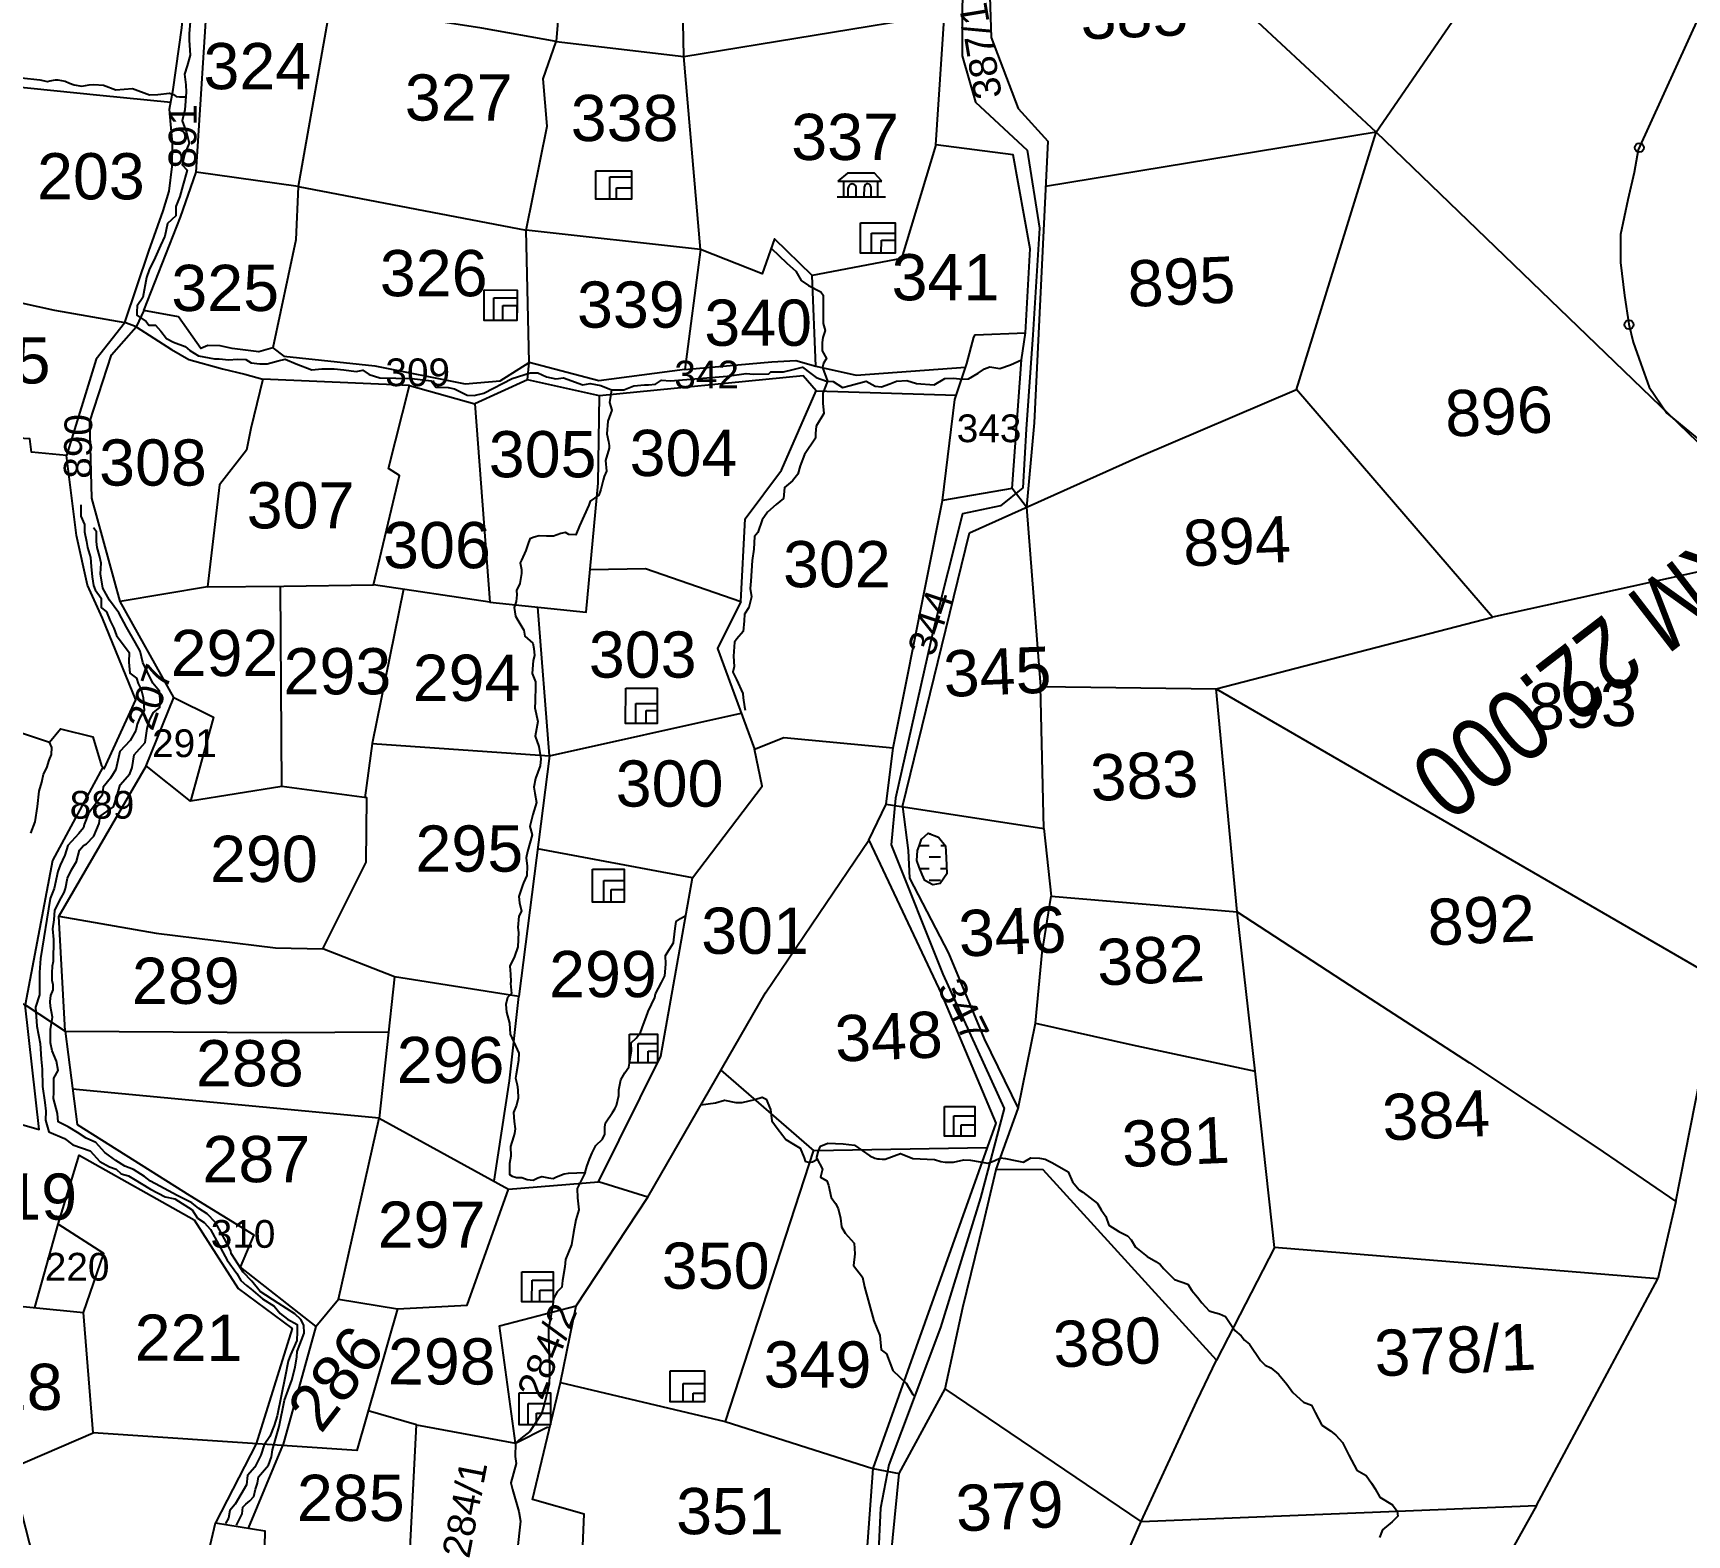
# Model space of a CAD drawing. Header units: inches. Extents: x 304037 to 460575, y 1453943 to 1639883.
# Drawn here: x 327772 to 328692, y 1603326 to 1604162 of the extents above; entities that cross this region are included whole.
import ezdxf

# ---------------------------------------------------------------- set-up
doc = ezdxf.new("R2010")
doc.units = ezdxf.units.IN
doc.header["$MEASUREMENT"] = 0
doc.header["$PDMODE"] = 33
doc.header["$PDSIZE"] = 5
doc.linetypes.add('ACAD_ISO02W100', pattern=[15, 12, -3])
for name, color, linetype in [('cahnige', 6, 'Continuous'), ('CARTTRACK', 30, 'ACAD_ISO02W100'), ('NALA', 4, 'Continuous'), ('SQUAREWELL', 5, 'Continuous'), ('SURVEY_BND', 7, 'Continuous'), ('SURVEY_NO', 7, 'Continuous'), ('VILLAGE_AREA', 1, 'Continuous'), ('WATER_BODY', 4, 'Continuous'), ('zz', 7, 'Continuous')]:
    doc.layers.add(name, color=color, linetype=linetype)
doc.styles.add('ARIALN', font='ARIALN.TTF')
doc.styles.get("Standard").update_dxf_attribs({"font": 'arial.ttf'})

# ---------------------------------------------------------------- blocks, each defined once
blk = doc.blocks.new('raji')
at = {"layer": 'VILLAGE_AREA', "linetype": 'ByBlock'}
for points in [[(0.2413, 0.0848), (0.2013, 0.1275), (0.0547, 0.1275), (0.0028, 0.0848)], [(0, 0), (0.2596, 0)], [(0.0028, 0.0848), (0.2413, 0.0848)], [(0.0358, 0), (0.0358, 0.0834)], [(0.0593, 0.0038), (0.0593, 0.0486)], [(0.1018, 0), (0.1018, 0.048)], [(0.146, 0), (0.146, 0.0555)], [(0.1814, 0.0531), (0.1814, 0)], [(0.2175, 0.0848), (0.2175, 0)]]:
    blk.add_lwpolyline(points, dxfattribs=at)
for centre, radius, start, end in [((0.0806, 0.048), 0.0212, 359.9131, 180.0869), ((0.1636, 0.0526), 0.0178, 1.52005, 170.78734)]:
    blk.add_arc(centre, radius, start, end, dxfattribs=at)
blk = doc.blocks.new('KALUVOYA')
at = {"layer": 'WATER_BODY', "linetype": 'ByBlock'}
h = blk.add_hatch(dxfattribs=at)
h.set_pattern_fill('DASH', color=256, scale=5, angle=180, style=0)
h.set_pattern_definition([(180, (-590.302, -65.8843), (-0.625, -0.625), [0.625, -0.625])])
h.paths.add_polyline_path([(-144.849, 11.613), (-144.883, 12.246), (-145.268, 12.721), (-145.811, 12.936), (-146.185, 12.608), (-146.296, 12.259), (-146.4, 11.997), (-146.412, 11.737), (-146.423, 11.454), (-146.299, 11.092), (-146.14, 10.696), (-146.004, 10.379), (-145.574, 10.142), (-145.177, 10.221), (-144.803, 10.741)])
at = {"layer": 'CARTTRACK', "linetype": 'ByBlock'}
blk.add_lwpolyline([(-143.998, 60.707), (-144.01, 54.962), (-143.277, 52.463), (-140.487, 49.874), (-139.813, 45.655), (-140.181, 39.881), (-140.535, 34.781), (-140.709, 31.609), (-141.929, 30.641), (-143.982, 30.204), (-145.544, 23.967), (-147.587, 14.828), (-147.818, 12.313), (-145.02, 5.312), (-141.702, -1.957), (-142.987, -6.778), (-145.136, -13.799), (-147.933, -21.227), (-148.375, -23.568), (-148.75, -31.68)], dxfattribs=at)
at = {"layer": 'NALA', "linetype": 'ByBlock'}
for points in [[(-185.734, 56.802), (-185.797, 56.141), (-185.797, 55.795), (-185.735, 54.985), (-185.908, 54.403), (-186.05, 53.947), (-185.971, 53.38), (-185.955, 52.971), (-186.018, 52.027), (-186.163, 51.428), (-185.931, 50.8), (-185.798, 50.216), (-186.042, 49.606), (-186.174, 49.055), (-185.898, 48.757), (-186.141, 47.938), (-186.296, 47.343), (-186.505, 46.791), (-186.516, 46.284), (-186.958, 45.883), (-187.102, 45.199), (-187.345, 44.681), (-187.621, 44.037), (-187.952, 43.376), (-188.085, 42.957), (-188.295, 41.872), (-188.593, 41.42), (-188.615, 41.1), (-188.615, 40.913), (-188.118, 40.571), (-187.964, 40.384), (-187.6, 40.384), (-187.313, 40.053), (-187.015, 39.667), (-186.639, 39.468), (-185.999, 39.226), (-185.745, 39.016), (-185.277, 38.722), (-184.412, 38.567), (-184.169, 38.557), (-183.634, 38.509), (-183.187, 38.548), (-182.72, 38.528), (-182.428, 38.344), (-181.972, 38.295), (-181.563, 38.295), (-180.98, 38.451), (-180.601, 38.548), (-180.004, 38.293), (-179.149, 37.973), (-178.614, 38.031), (-177.943, 38.031), (-177.418, 37.963), (-176.757, 37.885), (-176.388, 37.953), (-176.048, 37.711), (-175.474, 37.536), (-173.74, 37.506), (-172.71, 37.37), (-172.457, 37.04), (-171.777, 37.01), (-171.436, 36.943), (-170.756, 36.612), (-170.377, 36.593), (-169.862, 36.719), (-168.322, 37.505), (-167.359, 37.806), (-166.941, 37.806), (-166.465, 37.593), (-165.969, 37.486), (-165.551, 37.554), (-164.494, 37.165), (-164.115, 37.242), (-163.532, 37.126), (-162.949, 36.902), (-162.288, 36.902), (-161.753, 37.116), (-161.17, 37.174), (-160.956, 37.174), (-160.577, 37.213), (-160.256, 37.417), (-159.76, 37.378), (-156.703, 37.641), (-155.682, 37.786), (-155.283, 37.757), (-154.457, 37.777), (-154.34, 37.884), (-153.99, 37.884), (-153.65, 37.874), (-153.125, 38.01), (-152.62, 38.136), (-152.182, 37.796), (-151.881, 37.573), (-151.327, 37.369), (-150.977, 37.349), (-150.471, 37.039), (-150.044, 37.146), (-149.181, 37.379), (-148.695, 37.097), (-148.354, 37.078), (-147.907, 37.233), (-147.538, 37.369), (-146.984, 37.408), (-146.469, 37.252), (-145.516, 37.175), (-144.933, 37.524), (-144.456, 37.534), (-143.99, 37.485), (-143.659, 37.505), (-143.124, 37.806), (-142.794, 38.049), (-142.502, 38.155), (-141.955, 38.071), (-141.381, 38.265), (-140.788, 38.527)], [(-194.858, 53.746), (-193.86, 53.634), (-193.457, 53.554), (-193.325, 53.597), (-193.022, 53.634), (-192.885, 53.65), (-192.492, 53.57), (-192.259, 53.454), (-192.01, 53.374), (-191.6, 53.3), (-191.192, 53.369), (-190.942, 53.395), (-190.433, 53.347), (-189.76, 53.109), (-188.852, 53.178), (-187.93, 52.834), (-187.49, 52.845), (-186.851, 52.928), (-186.634, 52.859), (-186.496, 52.748), (-186.321, 52.732), (-186.178, 52.732), (-186.029, 52.732), (-185.971, 52.728)], [(-154.324, 44.563), (-153.472, 43.76), (-152.997, 43.315), (-152.697, 42.822), (-152.3, 42.541), (-151.641, 42.212), (-151.515, 42.018), (-151.505, 40.938), (-151.505, 40.492), (-151.408, 40.115), (-151.524, 39.728), (-151.573, 39.457), (-151.563, 39.022), (-151.34, 38.591), (-151.486, 38.35), (-151.54, 38.104), (-151.273, 37.366), (-151.523, 36.717), (-151.535, 36.192), (-151.482, 35.619), (-151.888, 34.947), (-151.925, 34.541), (-151.918, 34.294), (-152.512, 33.399), (-152.76, 32.791), (-152.873, 32.34), (-153.158, 31.98), (-153.595, 31.631), (-153.655, 31.023), (-154.046, 30.708), (-154.519, 30.295), (-154.797, 29.867), (-155.046, 29.193), (-155.226, 28.976), (-155.256, 28.285), (-155.346, 27.67), (-155.406, 26.548), (-155.444, 26.158), (-155.369, 25.715), (-155.529, 25.127), (-155.757, 24.765), (-155.765, 24.412), (-155.824, 23.84), (-156.17, 23.444), (-156.296, 23.259), (-156.353, 22.498), (-156.31, 21.948), (-156.384, 21.641), (-156.187, 21.247), (-155.838, 20.478), (-155.828, 20.255), (-155.759, 19.756), (-155.709, 19.578)], [(-162.949, 36.902), (-163.052, 36.216), (-162.935, 35.8), (-163.159, 35.204), (-163.199, 34.519), (-163.114, 34.108), (-163.07, 33.889), (-163.07, 33.741), (-163.266, 33.076), (-163.222, 32.504), (-163.342, 32.209), (-163.401, 32.017), (-163.535, 31.504), (-163.633, 31.205), (-164.099, 30.874), (-164.166, 30.66), (-164.68, 29.535), (-164.88, 29.063), (-165.252, 29.07), (-165.44, 29.177), (-165.691, 29.127), (-166.092, 28.977), (-166.464, 28.977), (-166.851, 28.999), (-167.13, 28.934), (-167.367, 28.833), (-167.467, 28.532), (-167.575, 28.21), (-167.812, 27.692), (-167.89, 27.542), (-167.819, 27.184), (-167.804, 26.97), (-167.897, 26.426), (-168.084, 26.043), (-168.063, 25.807), (-168.106, 25.45), (-168.206, 25.121), (-168.141, 24.656), (-167.955, 24.356), (-167.69, 23.894), (-167.626, 23.579), (-167.189, 23.193), (-167.139, 22.907), (-167.103, 22.535), (-167.175, 22.256), (-167.232, 21.564), (-167.053, 21.106), (-167.06, 20.684), (-167.06, 20.262), (-167.067, 20.048), (-167.082, 19.698), (-166.931, 18.964), (-167.06, 18.163), (-166.874, 17.606), (-166.759, 16.95), (-166.802, 16.571), (-167.046, 15.884), (-167.132, 15.405), (-167.082, 15.083), (-166.996, 14.586), (-167.189, 13.935), (-167.354, 13.291), (-167.218, 12.841), (-167.483, 11.932), (-167.545, 11.595), (-167.5, 11.146), (-167.522, 10.64), (-167.696, 10.241), (-167.747, 10.095), (-167.944, 9.506), (-167.916, 9.164), (-167.809, 8.697), (-167.939, 8.439), (-168.006, 7.823), (-167.956, 7.548), (-167.99, 6.784), (-168.17, 6.251), (-168.423, 5.731), (-168.395, 5.292), (-168.372, 4.877), (-168.4, 4.798), (-168.339, 4.261), (-168.552, 4.031), (-168.637, 3.66), (-168.609, 3.25), (-168.44, 2.651), (-168.406, 2.056), (-167.934, 1.024), (-167.962, 0.63), (-168.091, -0.105), (-168.119, -0.325), (-168.024, -0.695), (-167.984, -0.965), (-167.973, -1.4), (-168.063, -1.777), (-168.226, -2.181), (-168.192, -2.678), (-168.142, -3.066), (-168.164, -3.313), (-168.232, -3.493), (-168.384, -4.024), (-168.367, -4.535), (-168.446, -4.945), (-168.44, -5.538), (-168.288, -5.622), (-168.058, -5.7), (-167.765, -5.7), (-167.49, -5.796), (-167.158, -5.835), (-166.916, -5.717), (-166.691, -5.65), (-166.337, -5.723), (-166.072, -5.751), (-165.943, -5.678), (-165.718, -5.594), (-165.487, -5.504), (-165.246, -5.465), (-164.345, -5.43), (-164.255, -5.093), (-164.125, -4.699), (-163.968, -4.368), (-163.777, -3.969), (-163.415, -3.624), (-163.28, -3.343), (-163.28, -2.978), (-163.246, -2.736), (-162.875, -2.173), (-162.746, -1.987), (-162.656, -1.796), (-162.537, -1.26), (-162.537, -0.962), (-162.424, -0.417), (-162.211, -0.035), (-162.001, 0.272), (-161.852, 1.132), (-161.864, 1.584), (-161.603, 1.844), (-161.366, 2.149), (-161.208, 2.601), (-161.049, 2.985), (-160.947, 3.29), (-160.584, 4.043), (-160.562, 4.246), (-160.222, 4.845), (-160.042, 5.206), (-159.996, 5.839), (-160.019, 6.313), (-159.577, 6.996), (-159.566, 7.166), (-159.486, 7.776), (-159.441, 8.16), (-159.204, 8.318), (-158.921, 8.473)], [(-191.641, 30.66), (-191.639, 30.053), (-191.441, 29.598), (-191.441, 29.202), (-191.324, 28.678), (-191.278, 28.352), (-191.114, 27.815), (-191.067, 27.321), (-191.021, 26.774), (-190.951, 26.308), (-190.857, 26.075), (-190.531, 25.62), (-190.53, 25.115), (-190.239, 24.881), (-190.04, 24.392), (-189.842, 23.996), (-189.702, 23.6), (-189.014, 22.679), (-189.036, 22.161), (-188.978, 21.567), (-188.616, 21.287), (-188.523, 21.007), (-188.371, 20.681), (-188.266, 20.238), (-188.208, 19.544), (-188.441, 19.148), (-188.581, 18.798), (-188.651, 18.46), (-188.966, 17.912), (-189.526, 17.318), (-189.737, 16.344), (-190.028, 15.878), (-190.028, 15.878), (-190.413, 15.388), (-190.472, 14.957), (-191.219, 13.974), (-191.44, 13.38), (-191.475, 13.205), (-191.732, 12.89), (-192.327, 12.235), (-192.491, 11.722), (-192.736, 11.175), (-192.864, 10.837), (-193.062, 9.916), (-193.272, 9.38), (-193.796, 6.128), (-193.858, 5.376), (-193.858, 4.79), (-193.858, 4.163), (-194.068, 3.494), (-194.005, 2.47), (-193.817, 1.524), (-193.754, 0.687), (-193.712, 0.144), (-193.691, -0.797), (-193.564, -1.663), (-193.505, -2.117), (-193.52, -2.615), (-193.344, -3.245), (-192.493, -3.611), (-192.053, -3.948), (-191.113, -4.278), (-190.585, -4.849), (-190.072, -5.142), (-189.705, -5.259), (-189.441, -5.508), (-189.045, -5.625), (-188.767, -5.787), (-187.843, -6.343), (-187.051, -6.753), (-186.538, -6.87), (-185.597, -7.448), (-185.304, -7.903), (-184.937, -8.137), (-184.6, -8.518), (-183.703, -10.18), (-183.175, -10.897), (-182.969, -11.278), (-182.647, -11.542), (-182.412, -11.718), (-181.796, -12.26), (-181.166, -12.67), (-180.828, -13.065), (-180.433, -13.358), (-179.916, -13.647), (-179.916, -14.057), (-179.938, -14.525), (-180.125, -14.97), (-180.269, -15.287), (-180.391, -15.632), (-180.559, -16.458), (-180.983, -18.597), (-181.148, -19.113), (-181.396, -19.711), (-181.686, -20.165), (-181.872, -20.723), (-182.195, -21.367), (-182.6, -21.813), (-182.641, -22.33), (-183.26, -23.373), (-183.544, -23.708), (-183.615, -24.133), (-183.788, -24.409)], [(-183.179, -24.5), (-182.885, -23.893), (-182.844, -23.528), (-182.682, -23.376), (-182.469, -23.183), (-182.256, -22.95), (-182.154, -22.565), (-182.053, -22.231), (-182.002, -21.886), (-181.453, -21.264), (-181.301, -20.808), (-181.24, -20.423), (-180.875, -19.176), (-180.6, -17.743), (-180.204, -16.666), (-180.022, -15.956), (-179.931, -15.409), (-179.91, -15.115), (-179.534, -14.129), (-179.555, -13.683), (-179.717, -13.379), (-180.042, -13.085), (-180.934, -12.497), (-181.919, -11.872), (-182.366, -11.314), (-182.832, -10.828), (-183.248, -10.18), (-183.482, -9.825), (-183.502, -9.683), (-183.644, -9.389), (-184.325, -8.136), (-184.791, -7.68), (-185.228, -7.386), (-185.613, -7.082), (-186.407, -6.685), (-187.34, -6.178), (-187.847, -5.915), (-188.172, -5.651), (-188.77, -5.286), (-189.23, -5.091), (-189.717, -4.787), (-190.315, -4.351), (-190.812, -3.814), (-191.33, -3.581), (-191.786, -3.277), (-192.293, -2.973), (-192.841, -2.699), (-192.884, -2.258), (-193.087, -1.437), (-193.067, -1.113), (-193.077, -0.718), (-193.077, -0.343), (-192.843, 0.067), (-192.934, 0.584), (-193.158, 1.141), (-193.259, 1.577), (-193.249, 2.297), (-193.147, 2.965), (-193.259, 3.538), (-193.269, 3.802), (-193.249, 4.126), (-193.117, 4.44), (-193.107, 4.714), (-193.168, 4.937), (-193.168, 5.342), (-193.158, 5.737), (-193.097, 5.98), (-193.081, 7.159), (-193.13, 7.726), (-193.065, 8.212), (-193.032, 8.747), (-192.691, 9.412), (-192.529, 9.704), (-192.448, 9.915), (-192.35, 10.473), (-192.123, 10.927), (-191.863, 11.381), (-191.701, 11.997), (-191.473, 12.241), (-191.311, 12.338), (-190.921, 12.743), (-190.629, 13.44), (-190.581, 13.829), (-189.866, 14.339), (-189.671, 14.89), (-189.492, 15.523), (-188.973, 16.122), (-188.843, 16.463), (-188.746, 17.144), (-188.143, 17.816), (-188.046, 18.578), (-187.9, 19.048), (-187.705, 19.437), (-187.364, 19.697), (-187.332, 20.135), (-187.381, 20.589), (-187.737, 21.017), (-188.046, 21.649), (-188.273, 22.136), (-188.419, 22.752), (-188.679, 23.206), (-189.166, 24.049), (-189.572, 24.816), (-190.075, 25.513), (-190.448, 26.161), (-190.578, 26.923), (-190.537, 27.512), (-190.626, 27.907), (-190.753, 28.352), (-190.779, 28.684), (-190.779, 29.206), (-190.945, 29.41)], [(-194.332, 12.905), (-194.098, 13.514), (-193.973, 14.357), (-193.879, 15.184), (-193.738, 15.668), (-193.645, 16.09), (-193.456, 16.439), (-193.331, 16.86), (-193.206, 17.157), (-193.191, 17.547), (-193.33, 17.832)], [(-158.093, -1.767), (-157.305, -1.651), (-156.823, -1.516), (-156.206, -1.634), (-155.859, -1.634), (-155.172, -1.471), (-154.786, -1.347), (-154.575, -1.449), (-154.338, -2.006), (-154.262, -2.631), (-153.974, -3.019), (-153.662, -3.424), (-153.501, -3.635), (-153.087, -3.88), (-152.722, -4.094), (-152.511, -4.617), (-152.452, -4.811), (-152.229, -4.883), (-152.054, -4.837), (-151.835, -4.718), (-151.826, -4.592), (-151.734, -4.239), (-151.632, -3.984), (-151.226, -3.823), (-150.398, -3.874), (-149.797, -3.933), (-148.964, -4.508), (-148.691, -4.639), (-148.545, -4.679), (-148.432, -4.682), (-148.292, -4.685), (-148.234, -4.688), (-148.13, -4.7), (-147.312, -4.382), (-146.633, -4.657), (-145.458, -4.715), (-145.125, -4.814), (-144.896, -4.861), (-144.44, -4.861), (-143.873, -4.733), (-143.522, -4.744), (-142.584, -4.903), (-142.25, -4.787), (-141.904, -4.623), (-141.625, -4.646), (-141.022, -4.787), (-140.648, -4.857), (-140.262, -4.623), (-139.788, -4.629), (-139.49, -4.687), (-139.093, -4.886), (-138.243, -5.377), (-138.003, -5.909), (-137.64, -6.341), (-137.441, -6.475), (-136.662, -7.08), (-136.458, -7.431), (-136.206, -7.793), (-136.041, -8.258), (-135.497, -8.597), (-135.03, -8.836), (-134.825, -9.052), (-134.597, -9.45), (-133.976, -9.943), (-133.49, -10.212), (-133.262, -10.381), (-133.058, -10.62), (-132.485, -11.187), (-131.769, -11.442), (-131.547, -11.786), (-131.249, -12.143), (-131.015, -12.458), (-130.617, -12.89), (-130.447, -12.943), (-130.062, -13.048), (-129.728, -13.188), (-129.23, -13.944), (-128.891, -14.237), (-128.698, -14.464), (-128.435, -14.68), (-127.842, -15.56), (-127.585, -15.817), (-127.281, -15.957), (-126.86, -16.313), (-126.414, -16.855), (-126.092, -17.305), (-125.508, -17.819), (-125.081, -17.982), (-124.888, -18.38), (-124.512, -19.061), (-124.056, -19.377), (-123.758, -19.599), (-123.407, -20.002), (-123.331, -20.136), (-123.056, -20.679), (-122.622, -21.5), (-122.125, -21.775), (-121.839, -22.19), (-121.64, -22.499), (-121.388, -22.949), (-120.69, -23.368), (-120.442, -23.712), (-120.409, -23.987), (-120.707, -24.28), (-121.228, -24.718), (-121.392, -25.138)], [(-151.83, -4.655), (-151.523, -5.236), (-151.625, -5.672), (-151.29, -5.861), (-151.189, -6.094), (-151.043, -6.762), (-150.825, -7.097), (-150.665, -7.358), (-150.548, -7.881), (-150.49, -8.346), (-150.286, -8.695), (-149.806, -9.233), (-149.763, -9.814), (-149.833, -10.44), (-149.361, -11.068), (-149.24, -11.603), (-148.746, -13.438), (-148.415, -14.237), (-148.335, -15.002), (-148.049, -15.219), (-147.718, -16.121), (-146.992, -16.799), (-146.632, -17.415), (-146.535, -17.513)], [(-164.345, -5.43), (-164.79, -6.296), (-164.755, -6.786), (-164.693, -7.452), (-164.851, -7.987), (-164.974, -8.675), (-165.079, -9.332), (-165.413, -10.121), (-165.448, -10.524), (-165.58, -11.264), (-165.606, -11.623), (-165.852, -11.877), (-166.062, -12.245), (-166.088, -12.587), (-166.211, -13.301), (-166.334, -13.853), (-166.334, -14.143), (-166.273, -15.944), (-166.273, -16.356), (-166.282, -16.855), (-166.519, -17.849), (-166.694, -18.471), (-167.328, -19.431), (-167.817, -19.804), (-168.113, -20.065), (-168.122, -20.775), (-168.076, -21.156), (-168.359, -22.202), (-168.275, -22.561), (-167.924, -23.764), (-167.833, -24.275), (-168.017, -25.916)]]:
    blk.add_lwpolyline(points, dxfattribs=at)
at = {"layer": 'SQUAREWELL', "linetype": 'ByBlock'}
for points in [[(-163.799, 48.743), (-161.871, 48.743), (-161.871, 47.209), (-163.799, 47.209)], [(-163.058, 48.408), (-161.871, 48.408), (-161.871, 47.209), (-163.058, 47.209)], [(-162.681, 47.822), (-161.871, 47.822), (-161.871, 47.209), (-162.681, 47.209)], [(-149.5, 45.941), (-147.629, 45.941), (-147.629, 44.289), (-149.5, 44.289)], [(-148.897, 45.386), (-147.629, 45.386), (-147.629, 44.289), (-148.897, 44.289)], [(-148.371, 45), (-147.629, 45), (-147.629, 44.289), (-148.371, 44.289)], [(-169.832, 42.293), (-168.064, 42.293), (-168.064, 40.64), (-169.832, 40.64)], [(-169.323, 41.869), (-168.064, 41.869), (-168.064, 40.64), (-169.323, 40.64)], [(-168.828, 41.459), (-168.064, 41.459), (-168.064, 40.64), (-168.828, 40.64)], [(-162.176, 20.765), (-160.479, 20.765), (-160.479, 18.851), (-162.176, 18.851)], [(-161.622, 19.937), (-160.479, 19.937), (-160.479, 18.851), (-161.622, 18.851)], [(-161.074, 19.566), (-160.479, 19.566), (-160.479, 18.851), (-161.074, 18.851)], [(-163.969, 10.976), (-162.248, 10.976), (-162.248, 9.193), (-163.969, 9.193)], [(-163.353, 10.361), (-162.248, 10.361), (-162.248, 9.193), (-163.353, 9.193)], [(-162.949, 9.873), (-162.248, 9.873), (-162.248, 9.193), (-162.949, 9.193)], [(-161.958, 2.053), (-160.444, 2.053), (-160.444, 0.504), (-161.958, 0.504)], [(-161.487, 1.556), (-160.444, 1.556), (-160.444, 0.504), (-161.487, 0.504)], [(-160.955, 1.142), (-160.444, 1.142), (-160.444, 0.504), (-160.955, 0.504)], [(-144.928, -1.84), (-143.293, -1.84), (-143.293, -3.446), (-144.928, -3.446)], [(-144.427, -2.34), (-143.293, -2.34), (-143.293, -3.446), (-144.427, -3.446)], [(-144.028, -2.835), (-143.293, -2.835), (-143.293, -3.446), (-144.028, -3.446)], [(-167.777, -10.799), (-166.075, -10.799), (-166.075, -12.416), (-167.777, -12.416)], [(-167.22, -11.247), (-166.075, -11.247), (-166.075, -12.416), (-167.22, -12.416)], [(-166.789, -11.794), (-166.075, -11.794), (-166.075, -12.416), (-166.789, -12.416)], [(-159.749, -16.15), (-157.89, -16.15), (-157.89, -17.825), (-159.749, -17.825)], [(-159.042, -16.836), (-157.89, -16.836), (-157.89, -17.825), (-159.042, -17.825)], [(-167.905, -17.344), (-166.224, -17.344), (-166.224, -19.077), (-167.905, -19.077)], [(-158.508, -17.353), (-157.89, -17.353), (-157.89, -17.825), (-158.508, -17.825)], [(-167.416, -17.917), (-166.224, -17.917), (-166.224, -19.077), (-167.416, -19.077)], [(-166.973, -18.443), (-166.224, -18.443), (-166.224, -19.077), (-166.973, -19.077)]]:
    blk.add_lwpolyline(points, close=True, dxfattribs=at)
at = {"layer": 'SURVEY_BND', "linetype": 'ByBlock'}
for points in [[(-159.052, 54.919), (-144.963, 57.245), (-144.779, 68.998), (-142.899, 69.764), (-141.123, 79.268), (-140.203, 89.703), (-140.297, 90.476), (-139.396, 93.474), (-138.311, 97.737), (-137.347, 101.609), (-132.048, 100.768), (-131.054, 103.193), (-121.955, 102.811), (-116.142, 102.148), (-114.78, 113.827), (-114.038, 121.297), (-134.401, 121.134)], [(-121.632, 50.858), (-99.465, 83.147), (-96.223, 88.635), (-105.943, 94.711), (-116.142, 102.148)], [(-132.048, 100.768), (-134.947, 84.31), (-136.904, 69.628), (-142.899, 69.764), (-142.441, 55.967), (-140.974, 52.125), (-139.381, 50.367), (-140.097, 35.132), (-140.511, 30.574), (-141.285, 31.577), (-145.051, 30.917), (-144.387, 36.394), (-143.747, 38.328), (-143.36, 39.751), (-143.288, 39.884), (-140.571, 39.994), (-140.324, 44.543), (-141.246, 49.619), (-145.428, 50.153), (-144.963, 57.245)], [(-121.632, 50.858), (-134.432, 62.756), (-136.904, 69.628)], [(-165.949, 55.731), (-169.981, 56.443), (-174.068, 57.071), (-175.535, 57.254), (-177.448, 58.066), (-176.294, 64.694), (-175.899, 66.675), (-174.779, 68.362)], [(-166.908, 67.781), (-166.024, 64.818), (-165.252, 64.366), (-165.949, 55.731), (-159.052, 54.919), (-159.337, 68.674)], [(-185.731, 61.839), (-190.003, 61.981), (-196.865, 62.811), (-197.919, 54.677), (-196.199, 54.083), (-195.592, 53.317), (-190.615, 52.807), (-186.785, 52.445)], [(-188.243, 41.178), (-188.657, 40.282), (-189.261, 40.525), (-187.97, 44.386), (-187.186, 46.569), (-186.867, 47.625), (-186.711, 48.962), (-186.689, 50.195), (-186.859, 52.064), (-186.655, 53.119), (-186.196, 56.467), (-185.924, 59.555), (-185.731, 61.839), (-183.498, 63.355)], [(-178.113, 57.981), (-179.906, 47.887), (-185.417, 48.66), (-184.746, 59.083)], [(-158.14, 44.486), (-167.579, 45.535), (-166.448, 51.159), (-166.657, 53.715), (-165.949, 55.731)], [(-145.428, 50.153), (-147.275, 44.014), (-152.116, 43.09), (-154.149, 45.07), (-154.804, 43.174), (-158.14, 44.486), (-159.052, 54.919)], [(-195.304, 53.288), (-196.412, 48.552), (-196.764, 44.032), (-196.842, 42.02), (-193.069, 41.181), (-189.261, 40.525)], [(-125.918, 36.935), (-121.632, 50.858), (-139.497, 47.9)], [(-98.299, 28.386), (-121.632, 50.858)], [(-181.259, 39.151), (-182.012, 38.935), (-183.456, 39.12), (-184.111, 39.271), (-184.782, 39.287), (-185.152, 39.12), (-186.363, 40.824), (-188.243, 41.178), (-186.255, 46.221), (-185.417, 48.66)], [(-179.906, 47.887), (-180.016, 44.999), (-181.259, 39.151), (-180.674, 38.716), (-175.754, 38.193), (-170.863, 37.222), (-168.968, 37.377), (-167.406, 38.379), (-167.579, 45.535)], [(-179.906, 47.887), (-167.579, 45.535)], [(-158.14, 44.486), (-158.993, 37.995), (-163.64, 37.379), (-167.406, 38.379)], [(-158.993, 37.995), (-154.282, 38.424), (-152.986, 38.497), (-151.901, 38.184), (-152.116, 43.09)], [(-189.273, 40.488), (-190.816, 38.539), (-192.413, 33.337), (-194.307, 33.504), (-194.4, 34.228), (-198.621, 34.452), (-200.113, 34.616), (-206.842, 34.074)], [(-188.657, 40.282), (-186.746, 39.063), (-185.804, 38.53), (-183.979, 38.026), (-182.766, 37.725), (-181.805, 37.458), (-182.456, 34.803), (-182.679, 33.625), (-184.14, 31.749), (-184.779, 26.236), (-189.507, 25.433), (-191.033, 31.017), (-191.145, 35.175), (-189.979, 38.773), (-188.657, 40.282)], [(-141.285, 31.577), (-140.788, 38.527), (-140.571, 39.994)], [(-167.5, 37.439), (-167.406, 38.379)], [(-164.107, 27.175), (-161.102, 27.246), (-155.949, 25.461), (-155.722, 29.934), (-153.762, 32.56), (-151.893, 36.858), (-152.596, 37.655), (-163.595, 36.581)], [(-151.901, 38.184), (-149.736, 37.705), (-143.81, 38.136)], [(-184.779, 26.236), (-180.656, 26.268), (-175.805, 26.344), (-174.414, 32.257), (-175.003, 32.637), (-173.865, 37.124), (-181.805, 37.458)], [(-173.865, 37.124), (-170.336, 36.13), (-169.528, 25.42), (-175.805, 26.344)], [(-169.528, 25.42), (-164.318, 24.876), (-163.679, 31.851), (-163.595, 36.581), (-167.5, 37.439), (-170.336, 36.13)], [(-151.893, 36.858), (-144.313, 36.617)], [(-147.205, 14.371), (-143.602, 29.186), (-134.443, 33.298), (-125.918, 36.935)], [(-140.511, 30.574), (-139.757, 20.874), (-130.25, 20.744), (-115.32, 24.64), (-125.918, 36.935)], [(-196.608, 18.91), (-193.33, 17.832), (-192.721, 18.554), (-190.971, 18.123), (-190.501, 16.552), (-190.501, 16.552), (-190.362, 16.387), (-188.662, 20.125), (-190.461, 24.529), (-191.273, 26.313), (-191.87, 29.012), (-192.413, 33.337)], [(-155.949, 25.461), (-157.215, 22.915), (-155.205, 17.476), (-153.625, 18.097), (-147.713, 17.547), (-145.869, 26.856), (-145.051, 30.917)], [(-130.25, 20.744), (-103.046, 5.02), (-98.299, 28.386), (-115.32, 24.64)], [(-180.76, 15.445), (-180.845, 26.267)], [(-174.192, 26.106), (-175.87, 17.759), (-176.268, 14.833)], [(-186.606, 20.247), (-189.507, 25.433)], [(-175.87, 17.759), (-166.291, 17.107), (-166.923, 25.148)], [(-148.097, 14.509), (-139.564, 13.19), (-139.757, 20.874)], [(-139.564, 13.19), (-139.16, 9.542), (-129.122, 8.693), (-130.25, 20.744)], [(-188.098, 16.556), (-186.606, 20.247), (-184.449, 19.193), (-185.698, 14.646)], [(-166.291, 17.107), (-155.926, 19.427)], [(-166.291, 17.107), (-167.949, 4.09), (-174.659, 5.158), (-178.547, 6.659)], [(-160.965, -6.76), (-154.606, 4.297), (-151.705, 8.584), (-149.031, 12.547), (-148.097, 14.509), (-147.713, 17.547)], [(-158.561, 10.51), (-154.79, 15.472), (-155.205, 17.476)], [(-190.431, 16.469), (-193.157, 11.427), (-194.628, 3.627), (-200.535, 5.284), (-203.001, 6.628), (-201.663, 10.092), (-207.224, 12.488), (-210.159, 8.022), (-203.001, 6.628)], [(-203.001, 6.628), (-203.398, 3.883), (-204.714, -0.361), (-198.165, -1.886), (-193.87, -3.111), (-194.628, 3.627), (-192.464, 2.196), (-192.811, 8.41), (-187.548, 7.502), (-181.089, 6.711), (-178.547, 6.659), (-176.205, 11.346), (-176.17, 14.82), (-180.76, 15.445), (-185.698, 14.646), (-188.098, 16.556), (-192.811, 8.41)], [(-147.205, 14.371), (-146.906, 12.005), (-146.836, 10.506), (-144.725, 6.451), (-142.787, 1.808), (-140.946, -1.956), (-140.017, 2.664), (-139.648, 6.495), (-139.16, 9.542)], [(-149.031, 12.547), (-145.089, 4.233), (-142.16, -2.735), (-148.782, -21.417), (-147.365, -21.693), (-144.878, -17.104), (-143.927, -12.712), (-142.807, -8.142), (-142.126, -5.241)], [(-174.659, 5.158), (-175.488, -2.487), (-168.487, -6.33), (-163.632, -5.932), (-160.266, 0.863), (-158.561, 10.51), (-166.931, 12.083)], [(-140.017, 2.664), (-134.788, 1.503), (-128.126, 0.076), (-129.122, 8.693), (-122.226, 4.2), (-116.547, 0.536), (-109.66, -4.031), (-105.391, -6.95), (-103.046, 5.02)], [(-169.273, -5.899), (-168.446, -0.47), (-167.949, 4.09)], [(-192.464, 2.196), (-180.78, 2.14), (-174.982, 2.174)], [(-192.464, 2.196), (-191.815, -2.838), (-185.715, -6.677), (-182.252, -8.809), (-183.003, -10.562), (-178.905, -13.769), (-177.686, -12.282), (-175.488, -2.487), (-192.061, -0.931)], [(-142.638, -4.084), (-151.972, -4.243), (-157.008, 0.12)], [(-105.391, -6.95), (-106.361, -11.135), (-127.076, -9.454), (-128.126, 0.076)], [(-127.076, -9.454), (-130.216, -15.56), (-139.595, -5.271), (-142.126, -5.241), (-140.946, -1.956)], [(-152.011, -4.21), (-156.765, -18.878), (-148.782, -21.417), (-149.437, -30.306), (-164.629, -29.498), (-164.392, -23.899), (-167.191, -23.117), (-165.672, -16.774), (-164.828, -12.631)], [(-174.493, -12.796), (-176.675, -20.471), (-190.933, -19.513), (-191.459, -13.01), (-190.359, -9.815), (-192.838, -8.244), (-191.695, -4.5), (-185.477, -7.991), (-183.102, -11.708), (-180.178, -13.861), (-182.127, -20.105), (-184.322, -24.372), (-181.663, -24.804), (-181.73, -28.192), (-173.873, -27.144), (-173.457, -19.068), (-176.066, -18.326)], [(-173.457, -19.068), (-168.113, -20.065), (-168.979, -13.71), (-164.828, -12.631), (-160.965, -6.76), (-163.632, -5.932)], [(-177.686, -12.282), (-174.493, -12.796), (-170.722, -12.599), (-168.487, -6.33)], [(-218.003, -8.751), (-211.452, -9.664), (-208.655, -10.003), (-205.171, -11.32), (-201.161, -11.725), (-196.745, -12.485), (-191.459, -13.01)], [(-194.102, -12.747), (-192.838, -8.244)], [(-134.289, -24.283), (-120.442, -23.712), (-112.911, -23.401), (-106.361, -11.135)], [(-178.905, -13.769), (-180.677, -20.202)], [(-134.289, -24.283), (-131.281, -17.777), (-130.216, -15.56)], [(-165.672, -16.774), (-156.765, -18.878)], [(-147.944, -27.544), (-136.412, -29.083), (-134.289, -24.283), (-144.878, -17.104)], [(-186.749, -34.707), (-196.605, -32.035), (-193.757, -27.857), (-195.409, -21.455), (-190.933, -19.513)], [(-168.113, -20.065), (-166.394, -19.196), (-166.26, -19.228)], [(-182.529, -24.663), (-180.677, -20.202)], [(-152.972, -56.857), (-149.82, -54.665), (-148.07, -46.249), (-148.419, -37.358), (-147.944, -27.544), (-147.365, -21.693)], [(-112.911, -23.401), (-122.452, -40.493), (-148.405, -37.059)], [(-182.356, -36.398), (-186.749, -34.707), (-184.322, -24.372)]]:
    blk.add_lwpolyline(points, dxfattribs=at)
at = {"layer": 'WATER_BODY', "linetype": 'ByBlock'}
blk.add_lwpolyline([(-146.185, 12.608), (-145.811, 12.936), (-145.268, 12.721), (-144.883, 12.246), (-144.849, 11.613), (-144.803, 10.741), (-145.177, 10.221), (-145.574, 10.142), (-146.004, 10.379), (-146.14, 10.696), (-146.299, 11.092), (-146.423, 11.454), (-146.412, 11.737), (-146.4, 11.997), (-146.31, 12.224), (-146.253, 12.393), (-146.185, 12.608)], dxfattribs=at)
at = {"layer": 'VILLAGE_AREA', "linetype": 'ByBlock', "xscale": 10, "yscale": 10, "zscale": 10}
blk.add_blockref('raji', (-150.752, 47.346), dxfattribs=at)
at = {"layer": 'SURVEY_NO', "linetype": 'ByBlock'}
for s, height, rotation, p in [('385', 2.5, 2.50393, (-137.57, 55.855)), ('387/1', 1.5, 99.463, (-141.848, 52.77)), ('324', 2.5, 0.02818, (-185.021, 53.139)), ('327', 2.5, 0.02818, (-174.137, 51.449)), ('338', 2.5, 0.02818, (-165.164, 50.348)), ('891', 1.5, 89.77576, (-185.404, 48.846)), ('337', 2.5, 0.02818, (-153.245, 49.331)), ('203', 2.5, 0.02818, (-194.014, 47.178)), ('326', 2.5, 0.02818, (-175.482, 41.95)), ('341', 2.5, 0.02818, (-147.816, 41.747)), ('895', 2.5, 2.50393, (-135.009, 41.397)), ('325', 2.5, 0.02818, (-186.751, 41.145)), ('339', 2.5, 0.02818, (-164.82, 40.258)), ('340', 2.5, 0.02818, (-157.939, 39.282)), ('205', 2.5, 0.02818, (-199.105, 37.22)), ('309', 1.5, 0.02818, (-175.177, 37.088)), ('342', 1.5, 0.02818, (-159.556, 36.977)), ('896', 2.5, 2.50393, (-117.843, 34.386)), ('890', 1.5, 89.27684, (-191.062, 32.065)), ('343', 1.5, 0.02818, (-144.289, 34.079)), ('308', 2.5, 0.02818, (-190.65, 31.701)), ('305', 2.5, 0.02818, (-169.586, 32.163)), ('304', 2.5, 0.02818, (-161.973, 32.237)), ('307', 2.5, 0.02818, (-182.671, 29.393)), ('306', 2.5, 0.02818, (-175.296, 27.245)), ('894', 2.5, 2.50393, (-132.002, 27.364)), ('302', 2.5, 0.02818, (-153.674, 26.228)), ('344', 1.5, 71.81934, (-145.547, 22.411)), ('292', 2.5, 0.02818, (-186.777, 21.403)), ('303', 2.5, 0.02818, (-164.169, 21.333)), ('293', 2.5, 0.02818, (-180.672, 20.421)), ('294', 2.5, 0.02818, (-173.687, 20.071)), ('345', 2.5, 2.50393, (-144.944, 20.296)), ('207', 1.5, 71.57388, (-187.748, 18.382)), ('893', 2.5, 2.50393, (-113.311, 18.532)), ('291', 1.5, 0.02818, (-187.776, 17.024)), ('383', 2.5, 2.50393, (-137, 14.677)), ('300', 2.5, 0.02818, (-162.713, 14.36)), ('889', 1.5, 0.02818, (-192.228, 13.691)), ('290', 2.5, 0.02818, (-184.639, 10.274)), ('295', 2.5, 0.02818, (-173.536, 10.837)), ('301', 2.5, 0.02818, (-158.087, 6.404)), ('346', 2.5, 2.50393, (-144.121, 6.257)), ('892', 2.5, 2.50393, (-118.773, 6.88)), ('382', 2.5, 2.50393, (-136.641, 4.7)), ('299', 2.5, 0.02818, (-166.307, 4.055)), ('347', 1.5, 296.63101, (-145.356, 4.596)), ('348', 2.5, 2.50393, (-150.804, 0.57)), ('384', 2.5, 2.50393, (-121.212, -3.672)), ('381', 2.5, 2.50393, (-135.288, -5.125)), ('284/2', 1.5, 68.42044, (-166.674, -17.79)), ('380', 2.5, 2.50393, (-138.992, -15.956)), ('286', 2.5, 52.39969, (-178.626, -19.618)), ('378/1', 2.5, 2.50393, (-121.63, -16.427)), ('284/1', 1.5, 79.06486, (-170.612, -26.349)), ('379', 2.5, 2.50393, (-144.251, -24.824))]:
    blk.add_text(s, height=height, rotation=rotation, dxfattribs=at).set_placement(p)
for s, height, p in [('289', 2.5, (-188.859, 3.678)), ('296', 2.5, (-174.545, -0.598)), ('288', 2.5, (-185.393, -0.777)), ('287', 2.5, (-185.037, -5.961)), ('219', 2.5, (-197.643, -7.997)), ('297', 2.5, (-175.565, -9.5)), ('310', 1.5, (-184.589, -9.507)), ('220', 1.5, (-193.559, -11.287)), ('350', 2.5, (-160.206, -11.709)), ('221', 2.5, (-188.7, -15.622)), ('298', 2.5, (-175.008, -16.894)), ('349', 2.5, (-154.696, -17.047)), ('218', 2.5, (-198.413, -18.283)), ('285', 2.5, (-179.921, -24.276)), ('351', 2.5, (-159.421, -24.981))]:
    blk.add_text(s, height=height, dxfattribs=at).set_placement(p)

msp = doc.modelspace()

# ---------------------------------------------------------------- linework, layer by layer
at = {"color": 1}
for p in [(328665.01, 1604098.2), (328665.01, 1604098.2), (328659.35, 1603999.69), (328659.35, 1603999.69)]:
    msp.add_point(p, dxfattribs=at)
at = {"layer": 'zz', "color": 1, "ltscale": 10}
msp.add_polyline3d([(328726.27, 1604233.06, 0), (328664.47, 1604097.01, 0), (328662.13, 1604084.47, 0), (328658.66, 1604069.26, 0), (328654.51, 1604049.85, 0), (328654.66, 1604034.38, 0), (328656.75, 1604015.98, 0), (328659.27, 1604000.03, 0), (328661.69, 1603990.01, 0), (328665.86, 1603977.91, 0), (328670.5, 1603965, 0), (328680.33, 1603950.49, 0), (328697.23, 1603936.63, 0)], dxfattribs=at)

# ---------------------------------------------------------------- block references
at = {"layer": 'SURVEY_NO', "linetype": 'ByBlock', "xscale": 10.28897121464032, "yscale": 10.28897121457703, "zscale": 10.28897121467575, "rotation": 359.9644961035237}
msp.add_blockref('KALUVOYA', (329769.76, 1603582.78), dxfattribs=at)

# ---------------------------------------------------------------- texts
at = {"layer": 'cahnige', "color": 1, "extrusion": (0.002775, -0.00393, 0.999988), "style": 'ARIALN'}
msp.add_text('KM 22.000', height=40, rotation=217.63081, dxfattribs=at).set_placement((328709.14, 1603880.42, -5390.72))

doc.saveas('drawing.dxf')
